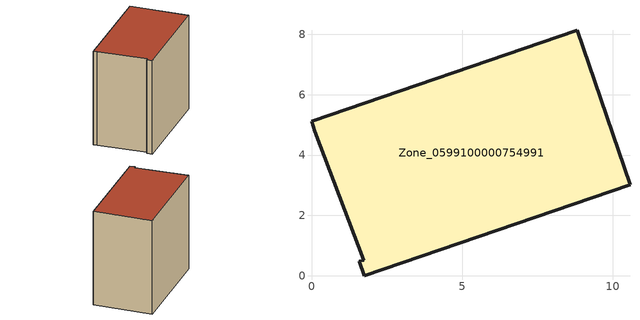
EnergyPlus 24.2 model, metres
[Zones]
Zone_0599100000754991
 floor ground (C_G): 0.11,4.79 0,5.12 8.81,8.13 10.56,3.01 1.75,0 1.59,0.48 1.74,0.51 z0
 wall outside (C_F): 0.11,4.79 1.74,0.51 1.59,0.48 1.75,0 10.56,3.01 8.81,8.13 0,5.12 0.11,4.79 z0:9.04
 roof outside (C_R): 0,5.12 0.11,4.79 1.74,0.51 1.59,0.48 1.75,0 10.56,3.01 8.81,8.13 z9.04
[BUILDING]
Pand.0599100000754991: North Axis=0; Terrain=City; Loads Convergence Tolerance Value=0.04; Temperature Convergence Tolerance Value=0.4; Solar Distribution=FullExterior; Maximum Number of Warmup Days=25; Minimum Number of Warmup Days=1
[Site:Location]
Rotterdam.The.Hague.AP_ZH_NLD Design_Conditions: Latitude=51.96; Longitude=4.45; Time Zone=1; Elevation=-4.5
[SITE:GROUNDTEMPERATURE:BUILDINGSURFACE]
18, 18, 18, 18, 18, 18, 18, 18, 18, 18, 18, 18
[MATERIAL] Thermal Absorptance=0.9; Solar Absorptance=0.7; Visible Absorptance=0.7
Name | Roughness | Thickness | Conductivity | Density | Specific Heat
G.TI.2006-2014 | MediumSmooth | 0.15 | 0.06 | 540 | 1210
F.TI.2006-2014 | Rough | 0.3 | 0.12 | 1920 | 840
R.TI.2006-2014 | MediumRough | 0.2 | 0.08 | 1500 | 1000
[CONSTRUCTION]
C_G: G.TI.2006-2014
C_F: F.TI.2006-2014
C_R: R.TI.2006-2014
[ZONE]
Zone_0599100000754991: Type=1; Multiplier=1; Ceiling Height=Autocalculate; Volume=Autocalculate; Floor Area=autocalculate; Part of Total Floor Area=Yes
[ZONEINFILTRATION:DESIGNFLOWRATE]
Infil_Zone_0599100000754991: Zone or ZoneList or Space or SpaceList=Zone_0599100000754991; Schedule=AlwaysOn; Design Flow Rate Calculation Method=Flow/Area; Flow Rate per Floor Area=0.0015; Constant Term Coefficient=1; Temperature Term Coefficient=0; Velocity Term Coefficient=0; Velocity Squared Term Coefficient=0
[HVACTEMPLATE:ZONE:IDEALLOADSAIRSYSTEM]
Zone_0599100000754991: Maximum Heating Supply Air Temperature=50; Minimum Cooling Supply Air Temperature=13; Maximum Heating Supply Air Humidity Ratio=0.0156; Minimum Cooling Supply Air Humidity Ratio=0.0077; Heating Limit=NoLimit; Cooling Limit=NoLimit; Dehumidification Control Type=ConstantSensibleHeatRatio; Cooling Sensible Heat Ratio=0.7; Dehumidification Setpoint=60; Humidification Control Type=None; Humidification Setpoint=30; Outdoor Air Method=None; Outdoor Air Flow Rate per Person=0.00944; Outdoor Air Flow Rate per Zone Floor Area=0; Outdoor Air Flow Rate per Zone=0; Demand Controlled Ventilation Type=None; Outdoor Air Economizer Type=NoEconomizer; Heat Recovery Type=None; Sensible Heat Recovery Effectiveness=0.7; Latent Heat Recovery Effectiveness=0.65
[ZONECONTROL:THERMOSTAT]
ThermostatControl_Zone_0599100000754991: Zone or ZoneList=Zone_0599100000754991; Control Type Schedule=DualSetpointControlType; Control 1=Thermostat_Zone_0599100000754991; Temperature Difference Between Cutout And Setpoint=0
[THERMOSTATSETPOINT:DUALSETPOINT]
Thermostat_Zone_0599100000754991: Heating Setpoint Temperature Schedule=HeatingSetpoint_Zone_0599100000754991; Cooling Setpoint Temperature Schedule=CoolingSetpoint_Zone_0599100000754991
[SCHEDULE:COMPACT]
HeatingSetpoint_Zone_0599100000754991: Through: 12/31, For: AllDays, Until: 24:00, 21
CoolingSetpoint_Zone_0599100000754991: Through: 12/31, For: AllDays, Until: 24:00, 24
DualSetpointControlType: Through: 12/31, For: AllDays, Until: 24:00, 4
AlwaysOn: Through: 12/31, For: AllDays, Until: 24:00, 1
